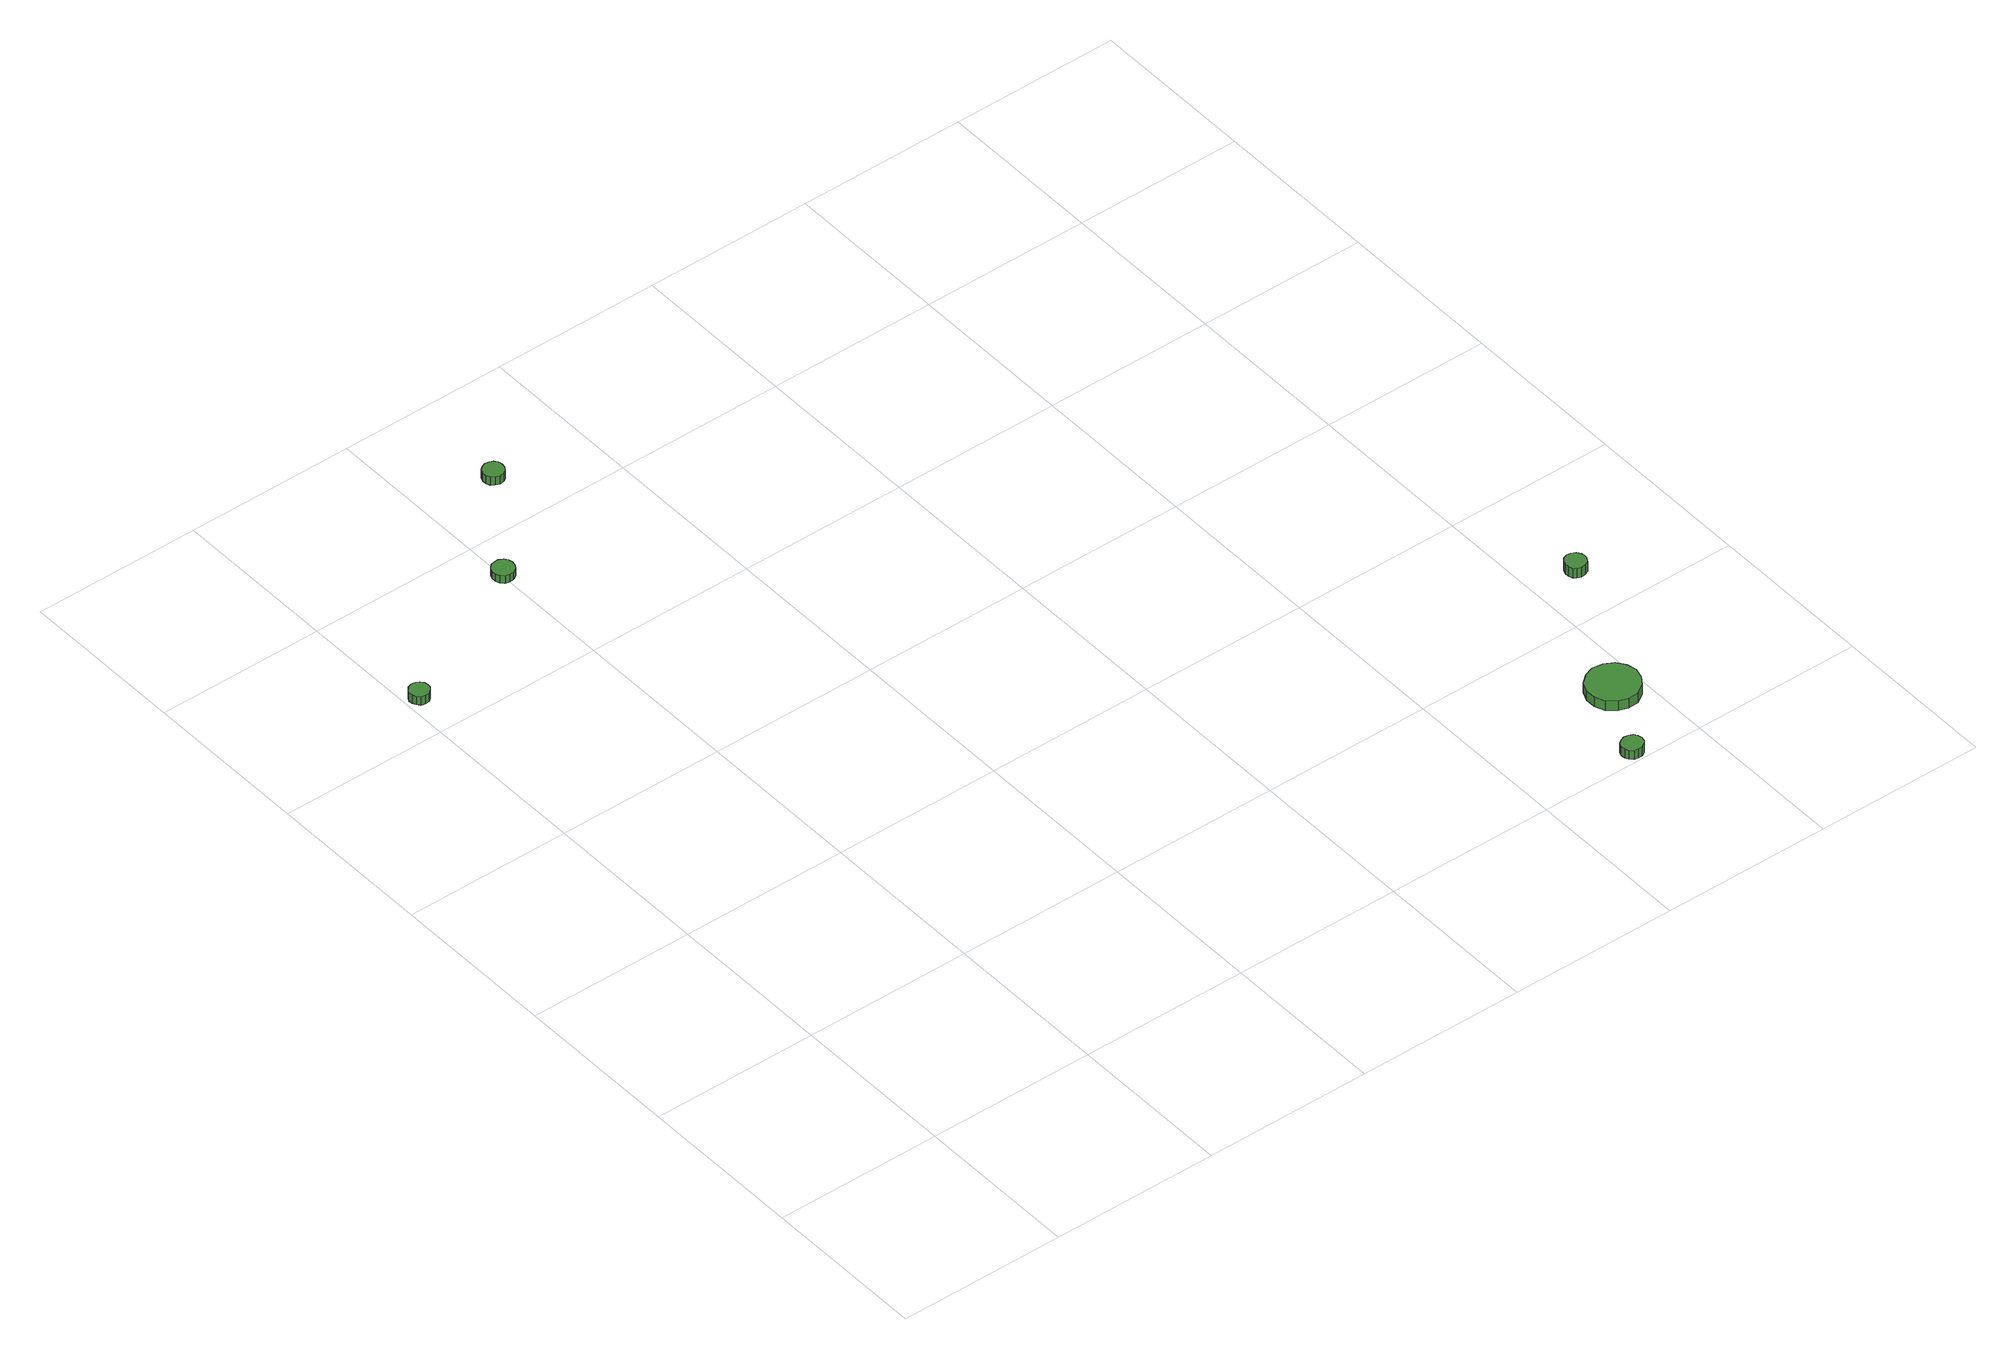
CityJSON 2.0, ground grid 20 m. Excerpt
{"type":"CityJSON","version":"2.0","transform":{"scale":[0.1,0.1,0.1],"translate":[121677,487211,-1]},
"CityObjects":{
"tree1":{"type":"SolitaryVegetationObject","attributes":{"function":"something"},"geometry":[{"type":"MultiSurface","lod":"1","boundaries":[[[0,1,2,3,4,5,6,7,8,9,10,11,12,13,14]],[[15,16,17,18,19,20,21,22,23,24,25,26,27,28,29]],[[0,29,28,1]],[[1,28,27,2]],[[2,27,26,3]],[[3,26,25,4]],[[4,25,24,5]],[[5,24,23,6]],[[6,23,22,7]],[[7,22,21,8]],[[8,21,20,9]],[[9,20,19,10]],[[10,19,18,11]],[[11,18,17,12]],[[12,17,16,13]],[[13,16,15,14]],[[14,15,29,0]]]}]},
"tree2":{"type":"SolitaryVegetationObject","attributes":{"function":"something"},"geometry":[{"type":"MultiSurface","lod":"1","boundaries":[[[30,31,32,33,34,35,36,37,38,39,40,41,42,43,44]],[[45,46,47,48,49,50,51,52,53,54,55,56,57,58,59]],[[30,59,58,31]],[[31,58,57,32]],[[32,57,56,33]],[[33,56,55,34]],[[34,55,54,35]],[[35,54,53,36]],[[36,53,52,37]],[[37,52,51,38]],[[38,51,50,39]],[[39,50,49,40]],[[40,49,48,41]],[[41,48,47,42]],[[42,47,46,43]],[[43,46,45,44]],[[44,45,59,30]]]}]},
"tree3":{"type":"SolitaryVegetationObject","attributes":{"function":"something"},"geometry":[{"type":"MultiSurface","lod":"1","boundaries":[[[60,61,62,63,64,65,66,67,68,69,70,71,72,73,74]],[[75,76,77,78,79,80,81,82,83,84,85,86,87,88,89]],[[60,89,88,61]],[[61,88,87,62]],[[62,87,86,63]],[[63,86,85,64]],[[64,85,84,65]],[[65,84,83,66]],[[66,83,82,67]],[[67,82,81,68]],[[68,81,80,69]],[[69,80,79,70]],[[70,79,78,71]],[[71,78,77,72]],[[72,77,76,73]],[[73,76,75,74]],[[74,75,89,60]]]}]},
"tree4":{"type":"SolitaryVegetationObject","attributes":{"function":"something"},"geometry":[{"type":"MultiSurface","lod":"1","boundaries":[[[90,91,92,93,94,95,96,97,98,99,100,101,102,103,104]],[[105,106,107,108,109,110,111,112,113,114,115,116,117,118,119]],[[90,119,118,91]],[[91,118,117,92]],[[92,117,116,93]],[[93,116,115,94]],[[94,115,114,95]],[[95,114,113,96]],[[96,113,112,97]],[[97,112,111,98]],[[98,111,110,99]],[[99,110,109,100]],[[100,109,108,101]],[[101,108,107,102]],[[102,107,106,103]],[[103,106,105,104]],[[104,105,119,90]]]}]},
"tree5":{"type":"SolitaryVegetationObject","attributes":{"function":"something"},"geometry":[{"type":"MultiSurface","lod":"1","boundaries":[[[120,121,122,123,124,125,126,127,128,129,130,131,132,133,134]],[[135,136,137,138,139,140,141,142,143,144,145,146,147,148,149]],[[120,149,148,121]],[[121,148,147,122]],[[122,147,146,123]],[[123,146,145,124]],[[124,145,144,125]],[[125,144,143,126]],[[126,143,142,127]],[[127,142,141,128]],[[128,141,140,129]],[[129,140,139,130]],[[130,139,138,131]],[[131,138,137,132]],[[132,137,136,133]],[[133,136,135,134]],[[134,135,149,120]]]}]},
"tree6":{"type":"SolitaryVegetationObject","attributes":{"function":"something"},"geometry":[{"type":"MultiSurface","lod":"1","boundaries":[[[150,151,152,153,154,155,156,157,158,159,160,161,162,163,164]],[[165,166,167,168,169,170,171,172,173,174,175,176,177,178,179]],[[150,179,178,151]],[[151,178,177,152]],[[152,177,176,153]],[[153,176,175,154]],[[154,175,174,155]],[[155,174,173,156]],[[156,173,172,157]],[[157,172,171,158]],[[158,171,170,159]],[[159,170,169,160]],[[160,169,168,161]],[[161,168,167,162]],[[162,167,166,163]],[[163,166,165,164]],[[164,165,179,150]]]}]}
},
"vertices":[
[28,854,17],[27,859,17],[24,863,17],[20,865,17],[15,866,17],[10,864,17],[7,861,17],[5,857,17],[5,852,17],[7,848,17],[10,844,17],[15,843,17],[20,843,17],[24,846,17],[27,850,17],[27,850,6],[24,846,6],[20,843,6],[15,843,6],[10,844,6],[7,848,6],[5,852,6],[5,857,6],[7,861,6],[10,864,6],[15,866,6],[20,865,6],[24,863,6],[27,859,6],[28,854,6],
[214,948,16],[213,953,16],[210,957,16],[205,960,16],[200,960,16],[195,959,16],[191,955,16],[189,950,16],[189,945,16],[191,940,16],[195,936,16],[200,935,16],[205,935,16],[210,938,16],[213,942,16],[213,942,6],[210,938,6],[205,935,6],[200,935,6],[195,936,6],[191,940,6],[189,945,6],[189,950,6],[191,955,6],[195,959,6],[200,960,6],[205,960,6],[210,957,6],[213,953,6],[214,948,6],
[300,1071,17],[299,1076,17],[296,1080,17],[292,1082,17],[287,1083,17],[282,1081,17],[278,1078,17],[276,1073,17],[276,1068,17],[278,1063,17],[282,1060,17],[287,1058,17],[292,1059,17],[296,1061,17],[299,1066,17],[299,1066,6],[296,1061,6],[292,1059,6],[287,1058,6],[282,1060,6],[278,1063,6],[276,1068,6],[276,1073,6],[278,1078,6],[282,1081,6],[287,1083,6],[292,1082,6],[296,1080,6],[299,1076,6],[300,1071,6],
[937,15,17],[936,20,17],[933,24,17],[928,26,17],[923,27,17],[918,25,17],[914,22,17],[912,17,17],[912,12,17],[914,8,17],[918,4,17],[923,3,17],[928,3,17],[933,6,17],[936,10,17],[936,10,5],[933,6,5],[928,3,5],[923,3,5],[918,4,5],[914,8,5],[912,12,5],[912,17,5],[914,22,5],[918,25,5],[923,27,5],[928,26,5],[933,24,5],[936,20,5],[937,15,5],
[997,98,19],[994,110,19],[987,120,19],[976,126,19],[963,128,19],[952,124,19],[942,116,19],[937,104,19],[937,92,19],[942,80,19],[952,72,19],[963,68,19],[976,69,19],[987,76,19],[994,86,19],[994,86,6],[987,76,6],[976,69,6],[963,68,6],[952,72,6],[942,80,6],[937,92,6],[937,104,6],[942,116,6],[952,124,6],[963,128,6],[976,126,6],[987,120,6],[994,110,6],[997,98,6],
[1066,266,20],[1065,271,20],[1062,276,20],[1057,278,20],[1052,279,20],[1047,277,20],[1044,274,20],[1042,269,20],[1042,264,20],[1044,259,20],[1047,256,20],[1052,254,20],[1057,255,20],[1062,257,20],[1065,262,20],[1065,262,7],[1062,257,7],[1057,255,7],[1052,254,7],[1047,256,7],[1044,259,7],[1042,264,7],[1042,269,7],[1044,274,7],[1047,277,7],[1052,279,7],[1057,278,7],[1062,276,7],[1065,271,7],[1066,266,7]
]}
